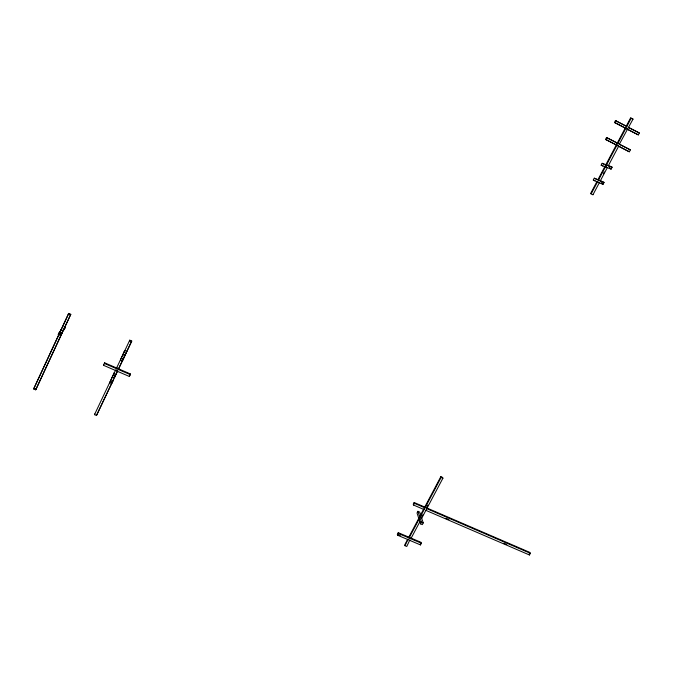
<?xml version="1.0" encoding="UTF-8"?>
<svg xmlns="http://www.w3.org/2000/svg" width="673" height="673" viewBox="0 0 673 673"><rect width="100%" height="100%" fill="white"/><g stroke="black" fill="none" stroke-linecap="round" stroke-linejoin="round"><path stroke-width="1.01" d="M104.66 362.823L103.474 365.288L129.334 376.459L130.469 373.986L104.66 362.823L104.357 363.428L130.217 374.609L130.469 373.986M116.597 367.988L118.583 368.846L131.496 341.615L131.748 341.051L129.763 340.185L122.949 354.595L124.934 355.462M116.236 373.582L111.693 383.593L109.682 382.727L114.275 372.741L113.417 374.558L115.369 375.408M94.817 413.954L94.498 414.644L96.483 415.477L113.695 379.135M123.941 355.024L124.202 354.444L123.209 354.006M124.791 350.549L120.433 360.03L122.444 360.905L126.751 351.399L124.791 350.549L123.916 352.383M129.763 340.185L129.51 340.74L131.496 341.615M58.248 334.38L61.083 329.728L63.111 330.611L70.791 314.308L68.764 313.425L68.394 313.938L60.208 331.612L58.248 334.38L60.301 335.272L65.382 327.364L64.044 326.784M62.623 331.949L36.106 389.162L35.677 389.81L33.65 388.96L59.594 332.933M33.65 388.96L59.106 334.279M59.981 332.378L68.764 313.425M60.301 335.272L65.382 327.364M35.677 389.81L62.236 332.496M63.498 330.064L70.791 314.308M94.498 414.644L115.722 369.839L117.708 370.697M116.564 368.047L122.335 355.866M114.57 377.292L117.649 370.789M118.532 368.93L131.748 341.051M96.483 415.477L113.409 379.765M117.279 371.605L114.284 377.915L112.298 377.065M129.334 376.459L130.217 374.609M103.474 365.288L103.777 364.682M420.07 521.331L410.841 538.77L410.589 537.895L421.105 542.362L421.382 543.237L420.482 544.92L397.6 535.228L397.364 534.362L398.265 532.671L408.831 537.155L409.083 538.021L441.143 477.426L440.832 476.661L424.747 507.072L425.025 507.888L414.425 503.32L414.156 502.504L424.772 507.08M414.156 502.504L413.256 504.212L413.516 505.028L424.116 509.596L423.982 509.183M598.533 179.96L616.897 145.242L605.515 139.446L606.516 137.544L630.382 149.869L629.381 151.762L628.708 151.56L618.033 145.982L618.68 146.176L608.291 165.81L606.508 164.885L612.136 167.198L611.126 169.108L601.166 165.171L602.15 163.312L605.877 164.658M628.313 127.273L639.35 132.993L638.341 134.894L614.449 122.503L615.45 120.593L626.857 126.415L626.193 126.255L630.542 118.027L633.015 119.113L619.362 144.182M397.6 535.228L398.492 533.529L398.265 532.671M413.516 505.028L414.425 503.32M605.515 139.446L606.146 139.631L607.147 137.729M614.449 122.503L615.097 122.654L616.106 120.745M420.835 515.644L419.666 512.069L417.925 511.32L417.033 513.003L420.532 523.872L422.308 524.629L423.224 522.913L421.693 518.26L420.541 517.049M593.3 180.053L594.284 178.194L604.06 182.433L603.058 184.326L593.3 180.053L595.067 180.953M407.695 539.292L404.767 544.836L405.011 545.719L406.77 546.459L409.823 540.024M408.679 537.441L423.839 508.78M599.18 183.022L592.972 194.741L590.591 193.555L596.926 181.575L599.323 182.753M616.569 145.149L617.578 143.248M405.011 545.719L408.057 539.275M597.54 181.836L591.188 193.832L590.591 193.555M631.224 118.17L617.898 143.349L606.516 137.544M421.424 517.428L422.812 514.795M426.993 506.912L427.969 505.07M603.328 173.76L604.278 171.96M421.534 518.58L442.91 478.2L442.59 477.435L440.832 476.661M600.131 181.222L607.29 167.695L605.507 166.769M420.532 523.872L421.441 522.155L417.925 511.32M602.259 181.508L601.25 183.409L603.058 184.326M610.335 166.265L609.317 168.174L611.126 169.108M425.883 510.361L529.449 554.973L530.358 553.315L529.903 552.432L426.699 507.913M60.595 331.066L61.554 329.711M633.015 119.113L630.542 118.027M626.967 129.098L638.341 134.894M639.35 132.993L629.373 127.937M630.382 149.869L619.926 144.552M608.485 165.878L612.136 167.198M597.876 179.859L594.284 178.194M604.06 182.433L597.918 179.708L625.183 128.156L625.848 128.324L615.097 122.654M34.087 388.304L36.106 389.162M408.957 537.584L410.715 538.333M398.492 533.529L421.382 543.237M397.364 534.362L400.25 535.59M421.441 522.155L423.224 522.913M530.358 553.315L426.783 508.653L426.505 507.829M446.048 518.345L448.941 519.598M503.917 543.288L506.811 544.533M110.565 380.859L112.576 381.726M121.325 358.154L123.336 359.029M59.123 332.479L61.176 333.371M68.394 313.938L70.421 314.829M441.143 477.426L442.91 478.2M592.375 194.463L592.972 194.741M602.15 163.312L603.917 164.22M604.884 166.542L606.659 167.459M601.166 165.171L602.932 166.088M606.146 139.631L629.381 151.762M616.375 121.09L625.663 125.977M528.995 554.089L529.449 554.973M420.213 544.045L420.482 544.92"/></g></svg>
